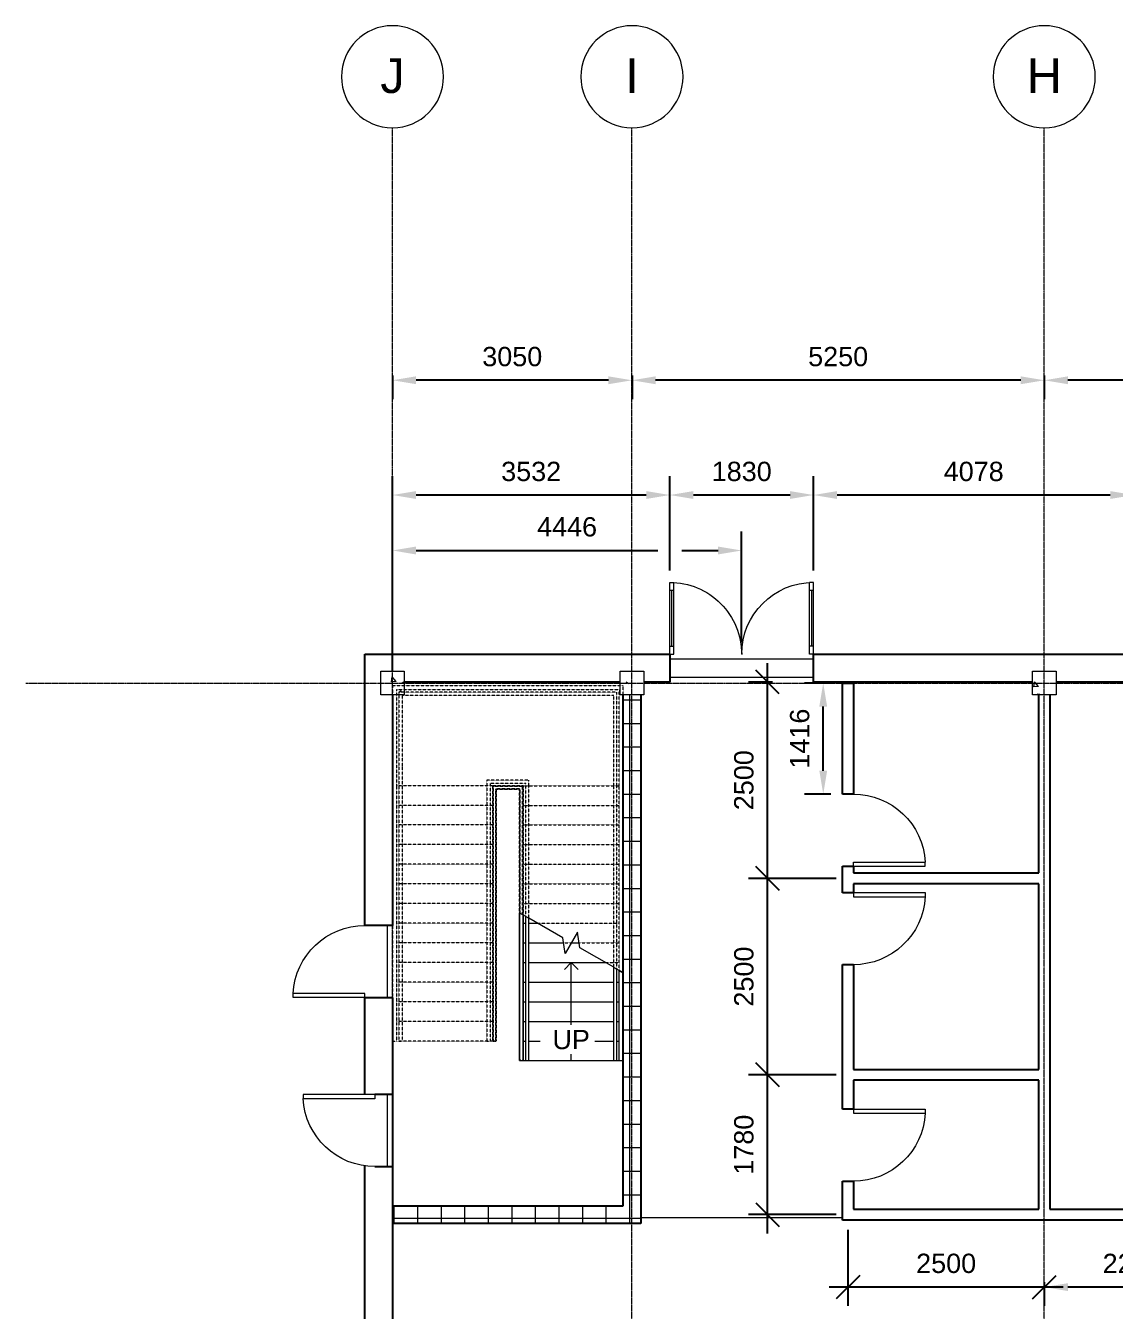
# Model space of a CAD drawing. Header units: millimetres. Extents: x -45493 to 8201, y -4031 to 20582.
# Drawn here: x -45493 to -31631, y 4229 to 20582 of the extents above; entities that cross this region are included whole.
import ezdxf

# ---------------------------------------------------------------- set-up
doc = ezdxf.new("R2010")
doc.units = ezdxf.units.MM
doc.linetypes.add('Grid Line', pattern=[22.225, 12.7, -3.175, 3.175, -3.175])
doc.linetypes.add('Overhead', pattern=[3.96875, 2.38125, -1.5875])
for name, color, linetype, lineweight in [('A-ANNO-DIMS', 10, 'Continuous', 9), ('A-AREA', 32, 'Continuous', 9), ('A-DOOR', 31, 'Continuous', 9), ('A-DOOR-GLAZ', 31, 'Continuous', 18), ('A-FLOR-HRAL', 11, 'Continuous', 9), ('A-FLOR-HRAL-MBND', 50, 'Overhead', 9), ('A-WALL', 113, 'Continuous', 9), ('A-WALL-PATT', 111, 'Continuous', 9), ('I-WALL', 2, 'Continuous', 9), ('S-COLS', 52, 'Continuous', 9), ('S-GRID', 1, 'Continuous', 9), ('S-GRID-IDEN', 1, 'Continuous', 9), ('S-STRS', 31, 'Continuous', 9), ('S-STRS-ANNO', 31, 'Continuous', 9), ('S-STRS-MBND', 31, 'Overhead', 9), ('S-STRS-TEXT', 31, 'Continuous', 9)]:
    doc.layers.add(name, color=color, linetype=linetype, lineweight=lineweight)
doc.styles.add('Arial', font='Arial.ttf', dxfattribs={"height": 245.883234})
doc.styles.add('Arial_1', font='Arial.ttf', dxfattribs={"height": 442.58982})
doc.dimstyles.new('Diagonal_-_2_5mm_Arial', dxfattribs={"dimscale": 304.8, "dimtxt": 245.883234, "dimasz": 0.984252, "dimexe": 0.787402, "dimexo": 0.492126, "dimgap": 0.574147, "dimtad": 1, "dimdec": 0, "dimzin": 0, "dimdsep": 46, "dimtxsty": 'Arial', "dimcen": 0.09, "dimdle": 0.787402, "dimazin": 0, "dimtfac": 1, "dimtdec": 0, "dimtix": 1, "dimtmove": 0, "dimatfit": 3, "dimldrblk": 'BOXFILLED', "dimfxl": 1, "dimtvp": 1, "dimtfill": 1, "dimtolj": 1, "dimtzin": 0, "dimarcsym": 0})
doc.dimstyles.new('Diagonal_-_2_5mm_Arial_1', dxfattribs={"dimscale": 304.8, "dimtxt": 250, "dimasz": 0.984252, "dimexe": 0.787402, "dimexo": 0.492126, "dimgap": 0.574147, "dimtad": 1, "dimdec": 0, "dimzin": 0, "dimdsep": 46, "dimtxsty": 'Arial', "dimblk1": 'OBLIQUE', "dimblk2": 'OBLIQUE', "dimsah": 1, "dimcen": 0.09, "dimdle": 0.787402, "dimazin": 0, "dimtfac": 1, "dimtdec": 4, "dimtix": 1, "dimtmove": 0, "dimatfit": 3, "dimfxl": 1, "dimtvp": 1, "dimtfill": 1, "dimtolj": 1, "dimtzin": 0, "dimarcsym": 2})
doc.dimstyles.new('Diagonal_-_2_5mm_Arial_2', dxfattribs={"dimscale": 304.8, "dimtxt": 250, "dimasz": 0.984252, "dimexe": 0.787402, "dimexo": 0.492126, "dimgap": 0.574147, "dimtad": 1, "dimdec": 0, "dimzin": 0, "dimdsep": 46, "dimtxsty": 'Arial', "dimblk1": 'OBLIQUE', "dimblk2": 'OBLIQUE', "dimsah": 1, "dimcen": 0.09, "dimdle": 0.787402, "dimazin": 0, "dimtfac": 1, "dimtdec": 4, "dimtix": 1, "dimtmove": 0, "dimatfit": 3, "dimfxl": 1, "dimtvp": 1, "dimtfill": 1, "dimtolj": 1, "dimtzin": 0, "dimarcsym": 2})
doc.dimstyles.new('Diagonal_-_2_5mm_Arial_3', dxfattribs={"dimscale": 304.8, "dimtxt": 250, "dimasz": 0.984252, "dimexe": 0.787402, "dimexo": 0.492126, "dimgap": 0.574147, "dimtad": 1, "dimdec": 0, "dimzin": 0, "dimdsep": 46, "dimtxsty": 'Arial', "dimblk1": 'OBLIQUE', "dimblk2": 'OBLIQUE', "dimsah": 1, "dimcen": 0.09, "dimdle": 0.787402, "dimazin": 0, "dimtfac": 1, "dimtdec": 4, "dimtix": 1, "dimtmove": 0, "dimatfit": 3, "dimfxl": 1, "dimtvp": 1, "dimtfill": 1, "dimtolj": 1, "dimtzin": 0, "dimarcsym": 2})
pattern_1 = [(0, (0, 0), (0, 300), []), (90, (0, 0), (-300, 2e-14), [])]

# ---------------------------------------------------------------- blocks, each defined once
blk = doc.blocks.new('M_Concrete-Square-Column - 300 x 300mm-V21-1st Floor Dimensioned Plan')
at = {"layer": 'S-COLS'}
h = blk.add_hatch(dxfattribs=at)
h.set_pattern_fill('FP_22', color=256, style=0, pattern_type=2)
h.set_pattern_definition([(230, (32452.4, 12214.2), (-728.737, 63.756), [76.2, -838.2]), (175, (32452.4, 12214.2), (140.972, -764.228), [60.96, -670.56]), (280.451, (32391.7, 12219.54), (-587.77, -700.467), [64.76, -712.36]), (226.184, (32452.4, 12011), (-1084.316, 168.17), [114.3, -1257.3]), (276.636, (32362.1, 12025), (-949.61, -989.71), [97.14, -1068.54]), (171.184, (32452.4, 12011), (-949.62, -989.7), [91.44, -1005.84]), (201, (32350.8, 12061.8), (-606.458, 409.061), [76.2, -838.2]), (146, (32350.8, 12061.8), (-247.208, -736.753), [60.96, -670.56]), (251.451, (32300.3, 12095.9), (-853.668, -327.685), [64.76, -712.36]), (217.5, (32452.42, 12214.23), (-12.3547, -338.2201), [33.528, -628.904, 33.528, -1320.292]), (217.5, (32452.42, 12214.23), (-12.3547, -338.2201), [-695.96, -647.192, 33.528, -639.572]), (187.5, (32452.42, 12214.23), (-267.279, -400.722), [33.528, -354.584, 33.528, -870.204]), (187.5, (32452.42, 12214.23), (-267.279, -400.722), [-421.64, -613.664, 33.528, -223.012]), (147.5, (32679, 12214.23), (-542.3633, 22.9153), [33.528, -220.472, 33.528, -1810.512]), (147.5, (32679, 12214.23), (-542.3633, 22.9153), [-287.528, -758.952, 33.528, -1018.032]), (137.5, (32780.6, 12214.23), (-592.517, -101.707), [33.528, -296.672, 33.528, -492.76, -746.76]), (137.5, (32780.6, 12214.23), (-592.517, -101.707), [-856.488, 33.528, -713.232])])
h.paths.add_polyline_path([(150, 150), (-150, 150), (-150, -150), (150, -150)], flags=0)
for p, q in [((150, 150), (-150, 150)), ((-150, 150), (-150, -150)), ((150, -150), (150, 150)), ((-150, -150), (150, -150))]:
    blk.add_line(p, q, dxfattribs=at)
blk = doc.blocks.new('M_Concrete-Square-Column - 300 x 300mm-V24-1st Floor Dimensioned Plan')
at = {"layer": 'S-COLS'}
h = blk.add_hatch(dxfattribs=at)
h.set_pattern_fill('FP_25', color=256, style=0, pattern_type=2)
h.set_pattern_definition([(230, (37702.4, 12214.2), (-728.7365, 63.756), [76.2, -838.2]), (175, (37702.4, 12214.2), (140.972, -764.228), [60.96, -670.56]), (280.451, (37641.7, 12219.54), (-587.77, -700.467), [64.76, -712.36]), (226.184, (37702.4, 12011), (-1084.316, 168.17), [114.3, -1257.3]), (276.636, (37612.1, 12025), (-949.61, -989.71), [97.14, -1068.54]), (171.184, (37702.4, 12011), (-949.62, -989.7), [91.44, -1005.84]), (201, (37600.8, 12061.8), (-606.458, 409.061), [76.2, -838.2]), (146, (37600.8, 12061.8), (-247.208, -736.753), [60.96, -670.56]), (251.451, (37550.3, 12095.9), (-853.668, -327.685), [64.76, -712.36]), (217.5, (37702.43, 12214.23), (-12.3547, -338.2201), [33.528, -628.904, 33.528, -1320.292]), (217.5, (37702.43, 12214.23), (-12.3547, -338.2201), [-695.96, -647.192, 33.528, -639.572]), (187.5, (37702.43, 12214.23), (-267.279, -400.722), [33.528, -354.584, 33.528, -870.204]), (187.5, (37702.43, 12214.23), (-267.279, -400.722), [-421.64, -613.664, 33.528, -223.012]), (147.5, (37929, 12214.23), (-542.3633, 22.9153), [33.528, -220.472, 33.528, -1810.512]), (147.5, (37929, 12214.23), (-542.3633, 22.9153), [-287.528, -758.952, 33.528, -1018.032]), (137.5, (38030.6, 12214.23), (-592.517, -101.707), [33.528, -296.672, 33.528, -492.76, -746.76]), (137.5, (38030.6, 12214.23), (-592.517, -101.707), [-856.488, 33.528, -713.232])])
h.paths.add_polyline_path([(150, 150), (-150, 150), (-150, -150), (150, -150)], flags=0)
for p, q in [((150, 150), (-150, 150)), ((-150, 150), (-150, -150)), ((150, -150), (150, 150)), ((-150, -150), (150, -150))]:
    blk.add_line(p, q, dxfattribs=at)
blk = doc.blocks.new('M_Concrete-Square-Column - 300 x 300mm-V27-1st Floor Dimensioned Plan')
at = {"layer": 'S-COLS'}
h = blk.add_hatch(dxfattribs=at)
h.set_pattern_fill('FP_28', color=256, style=0, pattern_type=2)
h.set_pattern_definition([(230, (40752.4, 12214.2), (-728.7365, 63.756), [76.2, -838.2]), (175, (40752.4, 12214.2), (140.972, -764.228), [60.96, -670.56]), (280.451, (40691.7, 12219.54), (-587.77, -700.467), [64.76, -712.36]), (226.184, (40752.4, 12011), (-1084.316, 168.171), [114.3, -1257.3]), (276.636, (40662.1, 12025), (-949.61, -989.71), [97.14, -1068.54]), (171.184, (40752.4, 12011), (-949.62, -989.7), [91.44, -1005.84]), (201, (40650.8, 12061.8), (-606.458, 409.0606), [76.2, -838.2]), (146, (40650.8, 12061.8), (-247.208, -736.753), [60.96, -670.56]), (251.451, (40600.3, 12095.9), (-853.668, -327.685), [64.76, -712.36]), (217.5, (40752.43, 12214.23), (-12.3547, -338.2201), [33.528, -628.904, 33.528, -1320.292]), (217.5, (40752.43, 12214.23), (-12.3547, -338.2201), [-695.96, -647.192, 33.528, -639.572]), (187.5, (40752.43, 12214.23), (-267.279, -400.722), [33.528, -354.584, 33.528, -870.204]), (187.5, (40752.43, 12214.23), (-267.279, -400.722), [-421.64, -613.664, 33.528, -223.012]), (147.5, (40979, 12214.23), (-542.3633, 22.9153), [33.528, -220.472, 33.528, -1810.512]), (147.5, (40979, 12214.23), (-542.3633, 22.9153), [-287.528, -758.952, 33.528, -1018.032]), (137.5, (41080.6, 12214.23), (-592.517, -101.707), [33.528, -296.672, 33.528, -492.76, -746.76]), (137.5, (41080.6, 12214.23), (-592.517, -101.707), [-856.488, 33.528, -713.232])])
h.paths.add_polyline_path([(150, 150), (-150, 150), (-150, -150), (150, -150)], flags=0)
for p, q in [((150, 150), (-150, 150)), ((-150, 150), (-150, -150)), ((150, -150), (150, 150)), ((-150, -150), (150, -150))]:
    blk.add_line(p, q, dxfattribs=at)
blk = doc.blocks.new('M_Single-Flush - 0915 x 2032mm-145494-1st Floor Dimensioned Plan')
at = {"layer": 'A-DOOR', "lineweight": 18}
for p, q in [((406, -69), (406, -985)), ((458, -69), (406, -69)), ((458, -69), (458, -985)), ((458, -985), (406, -985))]:
    blk.add_line(p, q, dxfattribs=at)
at = {"layer": 'A-DOOR'}
blk.add_arc((458, -69), 917, 180, 266.8107, dxfattribs=at)
blk = doc.blocks.new('M_Single-Flush - 0915 x 2032mm-145493-1st Floor Dimensioned Plan')
at = {"layer": 'A-DOOR', "lineweight": 18}
for p, q in [((406, 69), (406, 985)), ((458, 985), (406, 985)), ((458, 69), (458, 985)), ((458, 69), (406, 69))]:
    blk.add_line(p, q, dxfattribs=at)
at = {"layer": 'A-DOOR'}
blk.add_arc((458, 69), 917, 93.1893, 180, dxfattribs=at)
blk = doc.blocks.new('M_Single-Flush - 0915 x 2134mm-145189-1st Floor Dimensioned Plan')
at = {"layer": 'A-DOOR', "lineweight": 18}
for p, q in [((406, -112), (406, -1028)), ((458, -112), (406, -112)), ((458, -112), (458, -1028)), ((458, -1028), (406, -1028))]:
    blk.add_line(p, q, dxfattribs=at)
at = {"layer": 'A-DOOR'}
blk.add_arc((458, -112), 917, 180, 266.8107, dxfattribs=at)
blk = doc.blocks.new('M_Single-Flush - 0915 x 2134mm-145464-1st Floor Dimensioned Plan')
at = {"layer": 'A-DOOR', "lineweight": 18}
for p, q in [((406, 176), (406, 1091)), ((458, 1091), (406, 1091)), ((458, 176), (458, 1091)), ((458, 176), (406, 176))]:
    blk.add_line(p, q, dxfattribs=at)
at = {"layer": 'A-DOOR'}
blk.add_arc((458, 176), 917, 93.1893, 180, dxfattribs=at)
blk = doc.blocks.new('M_Double-Glass 1 - 1830 x 2134mm-145522-1st Floor Dimensioned Plan')
at = {"layer": 'A-DOOR', "lineweight": 18}
for p, q in [((-916, 992), (-916, 1094)), ((-916, 1094), (-864, 1094)), ((-916, 992), (-864, 992)), ((-864, 992), (-864, 1094)), ((864, 992), (864, 1094)), ((915, 1094), (864, 1094)), ((864, 992), (915, 992)), ((915, 992), (915, 1094)), ((-916, 281), (-864, 281)), ((-916, 179), (-916, 281)), ((-916, 179), (-864, 179)), ((-864, 179), (-864, 281)), ((915, 281), (864, 281)), ((864, 179), (864, 281)), ((915, 179), (864, 179)), ((915, 179), (915, 281))]:
    blk.add_line(p, q, dxfattribs=at)
at = {"layer": 'A-DOOR'}
for p, q in [((-916, 281), (-916, 992)), ((-864, 281), (-864, 992)), ((864, 281), (864, 992)), ((915, 281), (915, 992))]:
    blk.add_line(p, q, dxfattribs=at)
for centre, radius, start, end in [((-916, 179), 916, 360, 90), ((915, 179), 915, 90, 180.0424)]:
    blk.add_arc(centre, radius, start, end, dxfattribs=at)
at = {"layer": 'A-DOOR-GLAZ'}
for p, q in [((-890, 992), (-890, 281)), ((890, 281), (890, 992))]:
    blk.add_line(p, q, dxfattribs=at)
blk = doc.blocks.new('Railing - 30mm-212910-1st Floor Dimensioned Plan')
at = {"layer": 'A-FLOR-HRAL'}
blk.add_arc((0, 0), 15, 360, 180, dxfattribs=at)
blk = doc.blocks.new('Railing - Railing-213020-1st Floor Dimensioned Plan')
at = {"layer": 'A-FLOR-HRAL'}
for p, q in [((39055, 9242), (39015, 9219)), ((39015, 7407), (39015, 9219)), ((39055, 7407), (39055, 9242)), ((39130, 9285), (39090, 9262)), ((39090, 7407), (39090, 9262)), ((39130, 7407), (39130, 9285)), ((39055, 7407), (39015, 7407)), ((39101, 7407), (39090, 7407)), ((39130, 7407), (39119, 7407))]:
    blk.add_line(p, q, dxfattribs=at)
at = {"layer": 'A-FLOR-HRAL-MBND'}
for p, q in [((39015, 10977), (39550, 10977)), ((39015, 10907), (39015, 10977)), ((39550, 10977), (39550, 7657)), ((39015, 9219), (39015, 10907)), ((39055, 10937), (39510, 10937)), ((39055, 9242), (39055, 10937)), ((39090, 10902), (39475, 10902)), ((39090, 9262), (39090, 10902)), ((39095, 10897), (39470, 10897)), ((39095, 9265), (39095, 10897)), ((39095, 10897), (39470, 10897)), ((39095, 9265), (39095, 10897)), ((39095, 10897), (39470, 10897)), ((39095, 9265), (39095, 10897)), ((39095, 10897), (39470, 10897)), ((39095, 9265), (39095, 10897)), ((39095, 10897), (39470, 10897)), ((39095, 9265), (39095, 10897)), ((39095, 10897), (39470, 10897)), ((39095, 9265), (39095, 10897)), ((39125, 10867), (39440, 10867)), ((39125, 9282), (39125, 10867)), ((39125, 10867), (39440, 10867)), ((39125, 9282), (39125, 10867)), ((39125, 10867), (39440, 10867)), ((39125, 9282), (39125, 10867)), ((39125, 10867), (39440, 10867)), ((39125, 9282), (39125, 10867)), ((39125, 10867), (39440, 10867)), ((39125, 9282), (39125, 10867)), ((39125, 10867), (39440, 10867)), ((39125, 9282), (39125, 10867)), ((39130, 10862), (39435, 10862)), ((39130, 9285), (39130, 10862)), ((39435, 10862), (39435, 7657)), ((39440, 10867), (39440, 7657)), ((39440, 10867), (39440, 7657)), ((39440, 10867), (39440, 7657)), ((39440, 10867), (39440, 7657)), ((39440, 10867), (39440, 7657)), ((39440, 10867), (39440, 7657)), ((39470, 10897), (39470, 7657)), ((39470, 10897), (39470, 7657)), ((39470, 10897), (39470, 7657)), ((39470, 10897), (39470, 7657)), ((39470, 10897), (39470, 7657)), ((39470, 10897), (39470, 7657)), ((39475, 10902), (39475, 7657)), ((39510, 10937), (39510, 7657)), ((39475, 7657), (39435, 7657)), ((39470, 7657), (39440, 7657)), ((39470, 7657), (39440, 7657)), ((39470, 7657), (39440, 7657)), ((39470, 7657), (39440, 7657)), ((39470, 7657), (39440, 7657)), ((39470, 7657), (39440, 7657)), ((39550, 7657), (39510, 7657))]:
    blk.add_line(p, q, dxfattribs=at)
at = {"rotation": 180}
blk.add_blockref('Railing - 30mm-212910-1st Floor Dimensioned Plan', (39110, 7419), dxfattribs=at)
blk = doc.blocks.new('Railing - Railing-213024-1st Floor Dimensioned Plan')
at = {"layer": 'A-FLOR-HRAL'}
for p, q in [((37935, 8595), (37895, 8572)), ((37895, 7407), (37895, 8572)), ((37935, 7407), (37935, 8595)), ((37935, 7407), (37895, 7407))]:
    blk.add_line(p, q, dxfattribs=at)
at = {"layer": 'A-FLOR-HRAL-MBND'}
for p, q in [((37895, 12097), (40670, 12097)), ((37895, 10907), (37895, 12097)), ((37935, 12057), (40630, 12057)), ((37935, 10907), (37935, 12057)), ((40630, 12057), (40630, 11157)), ((40670, 12097), (40670, 11157)), ((40630, 11157), (40630, 7657)), ((40670, 11157), (40670, 7657)), ((37895, 8572), (37895, 10907)), ((37935, 8595), (37935, 10907)), ((40670, 7657), (40630, 7657))]:
    blk.add_line(p, q, dxfattribs=at)
blk = doc.blocks.new('Grid - M_Grid Head - Circle-24584-1st Floor Dimensioned Plan')
at = {"layer": 'S-GRID-IDEN'}
blk.add_circle((0, 0), 6.5, dxfattribs=at)
blk = doc.blocks.new('DIMBLOCK7-1st Floor Dimensioned Plan')
at = {"layer": 'A-ANNO-DIMS', "color": 0, "lineweight": -2, "transparency": 16777216}
for p, q in [((-32522, 16130), (-32522, 15828)), ((-27572, 16068), (-32222, 16068)), ((-27272, 16130), (-27272, 15828))]:
    blk.add_line(p, q, dxfattribs=at)
at = {"layer": 'A-ANNO-DIMS', "color": 0, "transparency": 16777216}
for points in [[(-32222, 16118), (-32222, 16018), (-32522, 16068)], [(-27572, 16118), (-27572, 16018), (-27272, 16068)]]:
    blk.add_solid(points, dxfattribs=at)
at = {"layer": 'Defpoints', "color": 0, "transparency": 16777216}
for p in [(-32522, 16280), (-27272, 16280), (-32522, 16068)]:
    blk.add_point(p, dxfattribs=at)
at = {"layer": 'A-ANNO-DIMS', "color": 0, "transparency": 16777216, "insert": (-29897, 16368), "char_height": 245.9, "width": 904.62, "attachment_point": 5, "style": 'Arial', "bg_fill": 3, "box_fill_scale": 1.1, "bg_fill_color": 256, "bg_fill_true_color": 13158600, "bg_fill_transparency": 0}
blk.add_mtext('\\A1;5250', dxfattribs=at)
blk = doc.blocks.new('_BoxFilled')
at = {"color": 0, "linetype": 'ByBlock', "lineweight": -2}
blk.add_line((-0.5, 0), (-1, 0), dxfattribs=at)
at = {"color": 0, "linetype": 'ByBlock'}
blk.add_solid([(-0.5, 0.5), (0.5, 0.5), (-0.5, -0.5), (0.5, -0.5)], dxfattribs=at)
blk = doc.blocks.new('DIMBLOCK8-1st Floor Dimensioned Plan')
at = {"layer": 'A-ANNO-DIMS', "color": 0, "lineweight": -2, "transparency": 16777216}
for p, q in [((-37772, 16130), (-37772, 15828)), ((-32822, 16068), (-37472, 16068)), ((-32522, 16130), (-32522, 15828))]:
    blk.add_line(p, q, dxfattribs=at)
at = {"layer": 'A-ANNO-DIMS', "color": 0, "transparency": 16777216}
for points in [[(-37472, 16118), (-37472, 16018), (-37772, 16068)], [(-32822, 16118), (-32822, 16018), (-32522, 16068)]]:
    blk.add_solid(points, dxfattribs=at)
at = {"layer": 'Defpoints', "color": 0, "transparency": 16777216}
for p in [(-37772, 16280), (-32522, 16280), (-37772, 16068)]:
    blk.add_point(p, dxfattribs=at)
at = {"layer": 'A-ANNO-DIMS', "color": 0, "transparency": 16777216, "insert": (-35147, 16368), "char_height": 245.9, "width": 904.62, "attachment_point": 5, "style": 'Arial', "bg_fill": 3, "box_fill_scale": 1.1, "bg_fill_color": 256, "bg_fill_true_color": 13158600, "bg_fill_transparency": 0}
blk.add_mtext('\\A1;5250', dxfattribs=at)
blk = doc.blocks.new('DIMBLOCK9-1st Floor Dimensioned Plan')
at = {"layer": 'A-ANNO-DIMS', "color": 0, "lineweight": -2, "transparency": 16777216}
for p, q in [((-40822, 16130), (-40822, 15828)), ((-38072, 16068), (-40522, 16068)), ((-37772, 16130), (-37772, 15828))]:
    blk.add_line(p, q, dxfattribs=at)
at = {"layer": 'A-ANNO-DIMS', "color": 0, "transparency": 16777216}
for points in [[(-40522, 16118), (-40522, 16018), (-40822, 16068)], [(-38072, 16118), (-38072, 16018), (-37772, 16068)]]:
    blk.add_solid(points, dxfattribs=at)
at = {"layer": 'Defpoints', "color": 0, "transparency": 16777216}
for p in [(-40822, 16280), (-37772, 16280), (-40822, 16068)]:
    blk.add_point(p, dxfattribs=at)
at = {"layer": 'A-ANNO-DIMS', "color": 0, "transparency": 16777216, "insert": (-39297, 16368), "char_height": 245.9, "width": 904.62, "attachment_point": 5, "style": 'Arial', "bg_fill": 3, "box_fill_scale": 1.1, "bg_fill_color": 256, "bg_fill_true_color": 13158600, "bg_fill_transparency": 0}
blk.add_mtext('\\A1;3050', dxfattribs=at)
blk = doc.blocks.new('DIMBLOCK30-1st Floor Dimensioned Plan')
at = {"layer": 'A-ANNO-DIMS', "color": 0, "lineweight": -2, "transparency": 16777216}
for p, q in [((-35461, 13645), (-35461, 14847)), ((-31382, 12754), (-31382, 14847)), ((-31682, 14607), (-35161, 14607))]:
    blk.add_line(p, q, dxfattribs=at)
at = {"layer": 'A-ANNO-DIMS', "color": 0, "transparency": 16777216}
for points in [[(-35161, 14657), (-35161, 14557), (-35461, 14607)], [(-31682, 14657), (-31682, 14557), (-31382, 14607)]]:
    blk.add_solid(points, dxfattribs=at)
at = {"layer": 'Defpoints', "color": 0, "transparency": 16777216}
for p in [(-35461, 14607), (-35461, 13495), (-31382, 12604)]:
    blk.add_point(p, dxfattribs=at)
at = {"layer": 'A-ANNO-DIMS', "color": 0, "transparency": 16777216, "insert": (-33421, 14906), "char_height": 245.9, "width": 904.62, "attachment_point": 5, "style": 'Arial', "bg_fill": 3, "box_fill_scale": 1.1, "bg_fill_color": 256, "bg_fill_true_color": 13158600, "bg_fill_transparency": 0}
blk.add_mtext('\\A1;4078', dxfattribs=at)
blk = doc.blocks.new('_Oblique')
at = {"color": 0, "linetype": 'ByBlock', "lineweight": -2}
blk.add_line((-0.5, -0.5), (0.5, 0.5), dxfattribs=at)
blk = doc.blocks.new('DIMBLOCK33-1st Floor Dimensioned Plan')
at = {"layer": 'A-ANNO-DIMS', "color": 0, "lineweight": -2, "transparency": 16777216}
for p, q in [((-36047, 5207), (-36047, 7467)), ((-35172, 7227), (-36287, 7227)), ((-35172, 5447), (-36287, 5447))]:
    blk.add_line(p, q, dxfattribs=at)
at = {"layer": 'Defpoints', "color": 0, "transparency": 16777216}
for p in [(-36047, 7227), (-35022, 7227), (-35022, 5447)]:
    blk.add_point(p, dxfattribs=at)
at = {"layer": 'A-ANNO-DIMS', "color": 0, "lineweight": -2, "transparency": 16777216, "xscale": 299.9999999999999, "yscale": 299.9999999999999, "zscale": 299.9999999999999}
for p, rotation in [((-36047, 7227), 90), ((-36047, 5447), 270)]:
    blk.add_blockref('_Oblique', p, dxfattribs=dict(at, rotation=rotation))
at = {"layer": 'A-ANNO-DIMS', "color": 0, "transparency": 16777216, "insert": (-36347, 6337), "char_height": 245.9, "width": 904.62, "attachment_point": 5, "rotation": 90, "style": 'Arial', "bg_fill": 3, "box_fill_scale": 1.1, "bg_fill_color": 256, "bg_fill_true_color": 13158600, "bg_fill_transparency": 0}
blk.add_mtext('\\A1;1780', dxfattribs=at)
blk = doc.blocks.new('DIMBLOCK34-1st Floor Dimensioned Plan')
at = {"layer": 'A-ANNO-DIMS', "color": 0, "lineweight": -2, "transparency": 16777216}
for p, q in [((-36047, 6987), (-36047, 9967)), ((-35172, 9727), (-36287, 9727)), ((-35172, 7227), (-36287, 7227))]:
    blk.add_line(p, q, dxfattribs=at)
at = {"layer": 'Defpoints', "color": 0, "transparency": 16777216}
for p in [(-36047, 9727), (-35022, 9727), (-35022, 7227)]:
    blk.add_point(p, dxfattribs=at)
at = {"layer": 'A-ANNO-DIMS', "color": 0, "lineweight": -2, "transparency": 16777216, "xscale": 299.9999999999999, "yscale": 299.9999999999999, "zscale": 299.9999999999999}
for p, rotation in [((-36047, 9727), 90), ((-36047, 7227), 270)]:
    blk.add_blockref('_Oblique', p, dxfattribs=dict(at, rotation=rotation))
at = {"layer": 'A-ANNO-DIMS', "color": 0, "transparency": 16777216, "insert": (-36347, 8477), "char_height": 245.9, "width": 904.62, "attachment_point": 5, "rotation": 90, "style": 'Arial', "bg_fill": 3, "box_fill_scale": 1.1, "bg_fill_color": 256, "bg_fill_true_color": 13158600, "bg_fill_transparency": 0}
blk.add_mtext('\\A1;2500', dxfattribs=at)
blk = doc.blocks.new('DIMBLOCK35-1st Floor Dimensioned Plan')
at = {"layer": 'A-ANNO-DIMS', "color": 0, "lineweight": -2, "transparency": 16777216}
for p, q in [((-36047, 9487), (-36047, 12467)), ((-35985, 12227), (-36287, 12227)), ((-35172, 9727), (-36287, 9727))]:
    blk.add_line(p, q, dxfattribs=at)
at = {"layer": 'Defpoints', "color": 0, "transparency": 16777216}
for p in [(-36047, 12227), (-35835, 12227), (-35022, 9727)]:
    blk.add_point(p, dxfattribs=at)
at = {"layer": 'A-ANNO-DIMS', "color": 0, "lineweight": -2, "transparency": 16777216, "xscale": 299.9999999999999, "yscale": 299.9999999999999, "zscale": 299.9999999999999}
for p, rotation in [((-36047, 12227), 90), ((-36047, 9727), 270)]:
    blk.add_blockref('_Oblique', p, dxfattribs=dict(at, rotation=rotation))
at = {"layer": 'A-ANNO-DIMS', "color": 0, "transparency": 16777216, "insert": (-36347, 10977), "char_height": 245.9, "width": 904.62, "attachment_point": 5, "rotation": 90, "style": 'Arial', "bg_fill": 3, "box_fill_scale": 1.1, "bg_fill_color": 256, "bg_fill_true_color": 13158600, "bg_fill_transparency": 0}
blk.add_mtext('\\A1;2500', dxfattribs=at)
blk = doc.blocks.new('DIMBLOCK36-1st Floor Dimensioned Plan')
at = {"layer": 'A-ANNO-DIMS', "color": 0, "lineweight": -2, "transparency": 16777216}
for p, q in [((-35022, 5254), (-35022, 4284)), ((-32522, 4587), (-32522, 4284)), ((-32282, 4524), (-35262, 4524))]:
    blk.add_line(p, q, dxfattribs=at)
at = {"layer": 'Defpoints', "color": 0, "transparency": 16777216}
for p in [(-35022, 5404), (-32522, 4737), (-35022, 4524)]:
    blk.add_point(p, dxfattribs=at)
at = {"layer": 'A-ANNO-DIMS', "color": 0, "lineweight": -2, "transparency": 16777216, "xscale": 299.9999999999999, "yscale": 299.9999999999999, "zscale": 299.9999999999999, "rotation": 180}
blk.add_blockref('_Oblique', (-35022, 4524), dxfattribs=at)
at = {"layer": 'A-ANNO-DIMS', "color": 0, "lineweight": -2, "transparency": 16777216, "xscale": 299.9999999999999, "yscale": 299.9999999999999, "zscale": 299.9999999999999}
blk.add_blockref('_Oblique', (-32522, 4524), dxfattribs=at)
at = {"layer": 'A-ANNO-DIMS', "color": 0, "transparency": 16777216, "insert": (-33772, 4825), "char_height": 245.9, "width": 904.62, "attachment_point": 5, "style": 'Arial', "bg_fill": 3, "box_fill_scale": 1.1, "bg_fill_color": 256, "bg_fill_true_color": 13158600, "bg_fill_transparency": 0}
blk.add_mtext('\\A1;2500', dxfattribs=at)
blk = doc.blocks.new('DIMBLOCK37-1st Floor Dimensioned Plan')
at = {"layer": 'A-ANNO-DIMS', "color": 0, "lineweight": -2, "transparency": 16777216}
for p, q in [((-30272, 8297), (-30272, 4284)), ((-32522, 4587), (-32522, 4284)), ((-30572, 4524), (-32222, 4524))]:
    blk.add_line(p, q, dxfattribs=at)
at = {"layer": 'A-ANNO-DIMS', "color": 0, "transparency": 16777216}
for points in [[(-32222, 4574), (-32222, 4474), (-32522, 4524)], [(-30572, 4574), (-30572, 4474), (-30272, 4524)]]:
    blk.add_solid(points, dxfattribs=at)
at = {"layer": 'Defpoints', "color": 0, "transparency": 16777216}
for p in [(-30272, 8447), (-32522, 4737), (-32522, 4524)]:
    blk.add_point(p, dxfattribs=at)
at = {"layer": 'A-ANNO-DIMS', "color": 0, "transparency": 16777216, "insert": (-31397, 4824), "char_height": 245.9, "width": 904.62, "attachment_point": 5, "style": 'Arial', "bg_fill": 3, "box_fill_scale": 1.1, "bg_fill_color": 256, "bg_fill_true_color": 13158600, "bg_fill_transparency": 0}
blk.add_mtext('\\A1;2250', dxfattribs=at)
blk = doc.blocks.new('*D161')
at = {"layer": 'A-ANNO-DIMS', "color": 0, "lineweight": -2, "transparency": 16777216}
for p, q in [((-37291, 13645), (-37291, 14847)), ((-35460, 13645), (-35460, 14847)), ((-35760, 14607), (-36991, 14607))]:
    blk.add_line(p, q, dxfattribs=at)
at = {"layer": 'A-ANNO-DIMS', "color": 0, "transparency": 16777216}
for points in [[(-36991, 14657), (-36991, 14557), (-37291, 14607)], [(-35760, 14657), (-35760, 14557), (-35460, 14607)]]:
    blk.add_solid(points, dxfattribs=at)
at = {"layer": 'Defpoints', "color": 0, "transparency": 16777216}
for p in [(-37291, 14607), (-37291, 13495), (-35460, 13495)]:
    blk.add_point(p, dxfattribs=at)
at = {"layer": 'A-ANNO-DIMS', "color": 0, "transparency": 16777216, "insert": (-36375, 14906), "char_height": 245.9, "attachment_point": 5, "style": 'Arial', "bg_fill": 3, "box_fill_scale": 1.1, "bg_fill_color": 256, "bg_fill_true_color": 13158600, "bg_fill_transparency": 0}
blk.add_mtext('\\A1;1830', dxfattribs=at)
blk = doc.blocks.new('*D162')
at = {"layer": 'A-ANNO-DIMS', "color": 0, "lineweight": -2, "transparency": 16777216}
for p, q in [((-40822, 12364), (-40822, 14847)), ((-37291, 13645), (-37291, 14847)), ((-37591, 14607), (-40522, 14607))]:
    blk.add_line(p, q, dxfattribs=at)
at = {"layer": 'A-ANNO-DIMS', "color": 0, "transparency": 16777216}
for points in [[(-40522, 14657), (-40522, 14557), (-40822, 14607)], [(-37591, 14657), (-37591, 14557), (-37291, 14607)]]:
    blk.add_solid(points, dxfattribs=at)
at = {"layer": 'Defpoints', "color": 0, "transparency": 16777216}
for p in [(-40822, 14607), (-37291, 13495), (-40822, 12214)]:
    blk.add_point(p, dxfattribs=at)
at = {"layer": 'A-ANNO-DIMS', "color": 0, "transparency": 16777216, "insert": (-39056, 14906), "char_height": 245.9, "attachment_point": 5, "style": 'Arial', "bg_fill": 3, "box_fill_scale": 1.1, "bg_fill_color": 256, "bg_fill_true_color": 13158600, "bg_fill_transparency": 0}
blk.add_mtext('\\A1;3532', dxfattribs=at)
blk = doc.blocks.new('*D164')
at = {"layer": 'A-ANNO-DIMS', "color": 0, "lineweight": -2, "transparency": 16777216}
for p, q in [((-40822, 12364), (-40822, 14141)), ((-36376, 12730), (-36376, 14141)), ((-40522, 13901), (-37443, 13901)), ((-37138, 13901), (-36676, 13901))]:
    blk.add_line(p, q, dxfattribs=at)
at = {"layer": 'A-ANNO-DIMS', "color": 0, "transparency": 16777216}
for points in [[(-40522, 13951), (-40522, 13851), (-40822, 13901)], [(-36676, 13951), (-36676, 13851), (-36376, 13901)]]:
    blk.add_solid(points, dxfattribs=at)
at = {"layer": 'Defpoints', "color": 0, "transparency": 16777216}
for p in [(-36376, 13901), (-36376, 12580), (-40822, 12214)]:
    blk.add_point(p, dxfattribs=at)
at = {"layer": 'A-ANNO-DIMS', "color": 0, "transparency": 16777216, "insert": (-38599, 14201), "char_height": 245.9, "attachment_point": 5, "style": 'Arial', "bg_fill": 3, "box_fill_scale": 1.1, "bg_fill_color": 256, "bg_fill_true_color": 13158600, "bg_fill_transparency": 0}
blk.add_mtext('\\A1;4446', dxfattribs=at)
blk = doc.blocks.new('*D175')
at = {"layer": 'A-ANNO-DIMS', "color": 0, "lineweight": -2, "transparency": 16777216}
for p, q in [((-35242, 12214), (-35577, 12214)), ((-35337, 11098), (-35337, 11914)), ((-35242, 10798), (-35577, 10798))]:
    blk.add_line(p, q, dxfattribs=at)
at = {"layer": 'A-ANNO-DIMS', "color": 0, "transparency": 16777216}
for points in [[(-35387, 11914), (-35287, 11914), (-35337, 12214)], [(-35387, 11098), (-35287, 11098), (-35337, 10798)]]:
    blk.add_solid(points, dxfattribs=at)
at = {"layer": 'Defpoints', "color": 0, "transparency": 16777216}
for p in [(-35337, 12214), (-35092, 12214), (-35092, 10798)]:
    blk.add_point(p, dxfattribs=at)
at = {"layer": 'A-ANNO-DIMS', "color": 0, "transparency": 16777216, "insert": (-35636, 11506), "char_height": 245.9, "attachment_point": 5, "rotation": 90, "style": 'Arial', "bg_fill": 3, "box_fill_scale": 1.1, "bg_fill_color": 256, "bg_fill_true_color": 13158600, "bg_fill_transparency": 0}
blk.add_mtext('\\A1;1416', dxfattribs=at)

msp = doc.modelspace()

# ---------------------------------------------------------------- hatches: boundary and pattern name
at = {"layer": 'A-WALL-PATT'}
h = msp.add_hatch(dxfattribs=at)
h.set_pattern_fill('FP_41', color=256, style=0, pattern_type=2)
h.set_pattern_definition(pattern_1)
h.paths.add_polyline_path([(-37659.8, 5334.2), (-37884.8, 5334.2), (-37884.8, 12064.2), (-37659.8, 12064.2), (-37659.8, 5368.6)], flags=0)
h = msp.add_hatch(dxfattribs=at)
h.set_pattern_fill('FP_41', color=256, style=0, pattern_type=2)
h.set_pattern_definition(pattern_1)
h.paths.add_polyline_path([(-40820.3, 5559.2), (-40820.3, 5334.2), (-37884.8, 5334.2), (-37884.8, 5559.2)])

# ---------------------------------------------------------------- linework, layer by layer
at = {"layer": 'A-AREA'}
msp.add_line((-35091.5, 5404), (-37659.8, 5404), dxfattribs=at)
at = {"layer": 'A-WALL', "lineweight": 25}
for p, q in [((-41172.8, 12579.3), (-37290.7, 12579.3)), ((-41172.8, 9126.9), (-41172.8, 12579.3)), ((-37290.7, 12579.3), (-37290.7, 12226.9)), ((-35460.7, 12226.9), (-35460.7, 12579.3)), ((-35460.7, 12579.3), (-31382.3, 12579.3)), ((-37922.3, 12226.9), (-40672.3, 12226.9)), ((-37290.7, 12226.9), (-37622.3, 12226.9)), ((-32672.3, 12226.9), (-35460.7, 12226.9)), ((-31382.3, 12226.9), (-32372.3, 12226.9)), ((-40820.3, 12064.2), (-40820.3, 9126.9)), ((-37884.8, 5559.2), (-37884.8, 12064.2)), ((-37659.8, 12064.2), (-37659.8, 5334.2)), ((-40820.3, 9126.9), (-41172.8, 9126.9)), ((-41172.8, 8211.9), (-40820.3, 8211.9)), ((-41172.8, 6974.2), (-41172.8, 8211.9)), ((-40820.3, 8211.9), (-40820.3, 3514.2)), ((-40820.3, 6974.2), (-41045.3, 6974.2)), ((-41172.8, 11.8), (-41172.8, 6066.4)), ((-41045.3, 6059.2), (-40820.3, 6059.2)), ((-40820.3, 6059.2), (-40820.3, 5559.2)), ((-40820.3, 5559.2), (-37884.8, 5559.2)), ((-37659.8, 5334.2), (-40820.3, 5334.2))]:
    msp.add_line(p, q, dxfattribs=at)
at = {"layer": 'A-WALL'}
for p, q in [((-35460.7, 12515.6), (-37290.7, 12515.6)), ((-37290.7, 12290.6), (-35460.7, 12290.6)), ((-40884, 8211.9), (-40884, 9126.9)), ((-40884, 6059.2), (-40884, 6974.2))]:
    msp.add_line(p, q, dxfattribs=at)
at = {"layer": 'I-WALL', "lineweight": 25}
for p, q in [((-35091.5, 10798.5), (-35091.5, 12214.2)), ((-35091.5, 12214.2), (-34953, 12214.2)), ((-34953, 12214.2), (-34953, 10798.5)), ((-32591.5, 9796.2), (-32591.5, 12064.2)), ((-32453, 12064.2), (-32453, 5516)), ((-34953, 10798.5), (-35091.5, 10798.5)), ((-35091.5, 9545), (-35091.5, 9883.5)), ((-35091.5, 9883.5), (-34953, 9883.5)), ((-34953, 9883.5), (-34953, 9796.2)), ((-34953, 9796.2), (-32591.5, 9796.2)), ((-34953, 9657.7), (-34953, 9545)), ((-32591.5, 9657.7), (-34953, 9657.7)), ((-32591.5, 7296.2), (-32591.5, 9657.7)), ((-34953, 9545), (-35091.5, 9545)), ((-35091.5, 6788), (-35091.5, 8630)), ((-35091.5, 8630), (-34953, 8630)), ((-34953, 8630), (-34953, 7296.2)), ((-34953, 7296.2), (-32591.5, 7296.2)), ((-34953, 7157.7), (-34953, 6788)), ((-32591.5, 7157.7), (-34953, 7157.7)), ((-32591.5, 5516), (-32591.5, 7157.7)), ((-34953, 6788), (-35091.5, 6788)), ((-35091.5, 5377.5), (-35091.5, 5873)), ((-35091.5, 5873), (-34953, 5873)), ((-34953, 5873), (-34953, 5516)), ((-34953, 5516), (-32591.5, 5516)), ((-32453, 5516), (-30272.3, 5516)), ((-30272.3, 5377.5), (-35091.5, 5377.5))]:
    msp.add_line(p, q, dxfattribs=at)
at = {"layer": 'S-GRID', "linetype": 'Grid Line'}
for p, q in [((-40822.3, -4031.1), (-40822.3, 19281.6)), ((-37772.3, -4031.1), (-37772.3, 19281.6)), ((-32522.3, -4031.1), (-32522.3, 19281.6)), ((-45492.8, 12214.2), (6901.3, 12214.2))]:
    msp.add_line(p, q, dxfattribs=at)
at = {"layer": 'S-STRS'}
for p, q in [((-39199.8, 9285), (-39204.8, 9287.9)), ((-39204.8, 7406.9), (-39204.8, 9287.9)), ((-39204.8, 9287.9), (-39199.8, 9285)), ((-39154.8, 9259.1), (-39159.8, 9261.9)), ((-39159.8, 9261.9), (-39154.8, 9259.1)), ((-39124.8, 9241.7), (-39154.8, 9259.1)), ((-39154.8, 7406.9), (-39154.8, 9259.1)), ((-38654.8, 8970.4), (-39084.8, 9218.7)), ((-39154.8, 9156.9), (-39124.8, 9156.9)), ((-39084.8, 9156.9), (-38977.8, 9156.9)), ((-38465.4, 9044.4), (-38624.1, 8769.4)), ((-38434.8, 8843.4), (-38465.4, 9044.4)), ((-39154.8, 8906.9), (-39124.8, 8906.9)), ((-39084.8, 8906.9), (-38645.1, 8906.9)), ((-38624.1, 8769.4), (-38654.8, 8970.4)), ((-38544.8, 8906.9), (-38444.5, 8906.9)), ((-38004.8, 8595.2), (-38434.8, 8843.4)), ((-39154.8, 8656.9), (-39124.8, 8656.9)), ((-39084.8, 8656.9), (-38111.7, 8656.9)), ((-37934.8, 8554.8), (-37964.8, 8572.1)), ((-37884.8, 8525.9), (-37934.8, 8554.8)), ((-37934.8, 7406.9), (-37934.8, 8554.8)), ((-37934.8, 8554.8), (-37884.8, 8525.9)), ((-39154.8, 8406.9), (-39124.8, 8406.9)), ((-39084.8, 8406.9), (-38004.8, 8406.9)), ((-37964.8, 8406.9), (-37934.8, 8406.9)), ((-39154.8, 8156.9), (-39124.8, 8156.9)), ((-39084.8, 8156.9), (-38004.8, 8156.9)), ((-37964.8, 8156.9), (-37934.8, 8156.9)), ((-39154.8, 7906.9), (-39124.8, 7906.9)), ((-39084.8, 7906.9), (-38004.8, 7906.9)), ((-37964.8, 7906.9), (-37934.8, 7906.9)), ((-39154.8, 7656.9), (-39124.8, 7656.9)), ((-39084.8, 7656.9), (-38004.8, 7656.9)), ((-37964.8, 7656.9), (-37934.8, 7656.9)), ((-39204.8, 7406.9), (-39199.8, 7406.9)), ((-39159.8, 7406.9), (-39154.8, 7406.9)), ((-39154.8, 7406.9), (-39124.8, 7406.9)), ((-39084.8, 7406.9), (-38004.8, 7406.9)), ((-37964.8, 7406.9), (-37934.8, 7406.9)), ((-37934.8, 7406.9), (-37884.8, 7406.9))]:
    msp.add_line(p, q, dxfattribs=at)
at = {"layer": 'S-STRS-ANNO'}
for p in [(-38633.2, 8568.5), (-38456.4, 8568.5), (-38544.8, 7406.9)]:
    msp.add_line(p, (-38544.8, 8656.9), dxfattribs=at)
at = {"layer": 'S-STRS-MBND'}
for p, q in [((-40820.3, 12176.9), (-40820.3, 10906.9)), ((-37884.8, 12176.9), (-40820.3, 12176.9)), ((-40770.3, 12126.9), (-40770.3, 10906.9)), ((-37934.8, 12126.9), (-40770.3, 12126.9)), ((-40770.3, 12126.9), (-40770.3, 10906.9)), ((-37934.8, 12126.9), (-40770.3, 12126.9)), ((-37934.8, 10906.9), (-37934.8, 12126.9)), ((-37934.8, 10906.9), (-37934.8, 12126.9)), ((-37884.8, 10906.9), (-37884.8, 12176.9)), ((-40820.3, 10906.9), (-40820.3, 7656.9)), ((-39550.3, 10906.9), (-40770.3, 10906.9)), ((-40770.3, 10906.9), (-40770.3, 7656.9)), ((-40770.3, 10906.9), (-40770.3, 7656.9)), ((-39550.3, 10906.9), (-39550.3, 7656.9)), ((-39154.8, 10906.9), (-39550.3, 10906.9)), ((-39550.3, 10906.9), (-39550.3, 7656.9)), ((-39154.8, 10906.9), (-39550.3, 10906.9)), ((-39500.3, 10856.9), (-39500.3, 7656.9)), ((-39204.8, 10856.9), (-39500.3, 10856.9)), ((-39204.8, 9287.9), (-39204.8, 10856.9)), ((-39154.8, 10906.9), (-37934.8, 10906.9)), ((-39154.8, 9259.1), (-39154.8, 10906.9)), ((-39154.8, 9259.1), (-39154.8, 10906.9)), ((-37934.8, 8554.8), (-37934.8, 10906.9)), ((-37934.8, 8554.8), (-37934.8, 10906.9)), ((-37884.8, 8525.9), (-37884.8, 10906.9)), ((-39550.3, 10656.9), (-40770.3, 10656.9)), ((-39154.8, 10656.9), (-37934.8, 10656.9)), ((-39550.3, 10406.9), (-40770.3, 10406.9)), ((-39154.8, 10406.9), (-37934.8, 10406.9)), ((-39550.3, 10156.9), (-40770.3, 10156.9)), ((-39154.8, 10156.9), (-37934.8, 10156.9)), ((-39550.3, 9906.9), (-40770.3, 9906.9)), ((-39154.8, 9906.9), (-37934.8, 9906.9)), ((-39550.3, 9656.9), (-40770.3, 9656.9)), ((-39154.8, 9656.9), (-37934.8, 9656.9)), ((-39550.3, 9406.9), (-40770.3, 9406.9)), ((-39154.8, 9406.9), (-37934.8, 9406.9)), ((-39550.3, 9156.9), (-40770.3, 9156.9)), ((-38977.8, 9156.9), (-37934.8, 9156.9)), ((-39550.3, 8906.9), (-40770.3, 8906.9)), ((-38645.1, 8906.9), (-38544.8, 8906.9)), ((-38444.5, 8906.9), (-37934.8, 8906.9)), ((-39550.3, 8656.9), (-40770.3, 8656.9)), ((-38111.7, 8656.9), (-37934.8, 8656.9)), ((-39550.3, 8406.9), (-40770.3, 8406.9)), ((-39550.3, 8156.9), (-40770.3, 8156.9)), ((-39550.3, 7906.9), (-40770.3, 7906.9)), ((-40820.3, 7656.9), (-40770.3, 7656.9)), ((-39550.3, 7656.9), (-40770.3, 7656.9)), ((-39500.3, 7656.9), (-39550.3, 7656.9))]:
    msp.add_line(p, q, dxfattribs=at)

# ---------------------------------------------------------------- block references
at = {"layer": 'A-DOOR', "xscale": -1}
msp.add_blockref('M_Double-Glass 1 - 1830 x 2134mm-145522-1st Floor Dimensioned Plan', (-36375.7, 12400.8), dxfattribs=at)
for name, p, rotation in [('M_Single-Flush - 0915 x 2032mm-145494-1st Floor Dimensioned Plan', (-35022.3, 10341), 90.00000000000007), ('M_Single-Flush - 0915 x 2032mm-145493-1st Floor Dimensioned Plan', (-35022.3, 9087.5), 270.0000000000001), ('M_Single-Flush - 0915 x 2134mm-145464-1st Floor Dimensioned Plan', (-40996.5, 8669.4), 90), ('M_Single-Flush - 0915 x 2134mm-145189-1st Floor Dimensioned Plan', (-40932.8, 6516.7), 270), ('M_Single-Flush - 0915 x 2032mm-145493-1st Floor Dimensioned Plan', (-35022.3, 6330.5), 270.0000000000001)]:
    msp.add_blockref(name, p, dxfattribs=dict(at, rotation=rotation))
at = {"layer": 'A-FLOR-HRAL', "xscale": -1}
for name in ['Railing - Railing-213024-1st Floor Dimensioned Plan', 'Railing - Railing-213020-1st Floor Dimensioned Plan']:
    msp.add_blockref(name, (-69.8, 0), dxfattribs=at)
at = {"layer": 'S-COLS', "xscale": -1, "rotation": 180}
for name, p in [('M_Concrete-Square-Column - 300 x 300mm-V27-1st Floor Dimensioned Plan', (-40822.3, 12214.2)), ('M_Concrete-Square-Column - 300 x 300mm-V24-1st Floor Dimensioned Plan', (-37772.3, 12214.2)), ('M_Concrete-Square-Column - 300 x 300mm-V21-1st Floor Dimensioned Plan', (-32522.3, 12214.2))]:
    msp.add_blockref(name, p, dxfattribs=at)
at = {"layer": 'S-GRID-IDEN', "xscale": -99.99999999999993, "yscale": 99.99999999999993, "zscale": 99.99999999999993}
for p in [(-40822.3, 19931.6), (-37772.3, 19931.6), (-32522.3, 19931.6)]:
    msp.add_blockref('Grid - M_Grid Head - Circle-24584-1st Floor Dimensioned Plan', p, dxfattribs=at)

# ---------------------------------------------------------------- next in the draw order: texts
at = {"layer": 'S-GRID-IDEN', "char_height": 442.6, "attachment_point": 2, "line_spacing_factor": 0.938532, "style": 'Arial_1', "bg_fill": 3, "box_fill_scale": 1.25, "bg_fill_color": 0, "bg_fill_transparency": 0}
for s, insert, width in [('J', (-40822.2, 20167.4), 367.164), ('I', (-37772.2, 20167.4), 205.18), ('H', (-32522.2, 20167.4), 529.148)]:
    msp.add_mtext(s, dxfattribs=dict(at, insert=insert, width=width))
at = {"layer": 'S-STRS-TEXT', "insert": (-38308.2, 7799), "char_height": 245.88, "width": 567.692, "attachment_point": 3, "line_spacing_factor": 0.938532, "style": 'Arial', "bg_fill": 3, "box_fill_scale": 1.25, "bg_fill_color": 0, "bg_fill_transparency": 0}
msp.add_mtext('UP', dxfattribs=at)

# ---------------------------------------------------------------- next in the draw order: dimensions: what is measured, and where the dimension line sits
at = {"layer": 'A-ANNO-DIMS'}
for base, p1, p2, angle, dimstyle, override, picture, middle in [((-32522.3, 16068.2), (-27272.3, 16280.4), (-32522.3, 16280.4), 180, 'Diagonal_-_2_5mm_Arial', {"dimpost": '<>', "dimfxl": 5250}, 'DIMBLOCK7-1st Floor Dimensioned Plan', (-29897.3, 16367.9)), ((-35460.7, 14606.6), (-31382.3, 12604), (-35460.7, 13495.1), 180, 'Diagonal_-_2_5mm_Arial', {"dimpost": '<>', "dimfxl": 4174.579292}, 'DIMBLOCK30-1st Floor Dimensioned Plan', (-33421.5, 14906.2)), ((-36046.7, 7226.9), (-35022.3, 5446.7), (-35022.3, 7226.9), 90, 'Diagonal_-_2_5mm_Arial_1', {"dimpost": '<>', "dimfxl": 1780.2}, 'DIMBLOCK33-1st Floor Dimensioned Plan', (-36347.2, 6336.8))]:
    dim = msp.add_linear_dim(base=base, p1=p1, p2=p2, angle=angle, dimstyle=dimstyle, override=override, dxfattribs=at)
    dim.commit()
    dim.dimension.update_dxf_attribs({"geometry": picture, "text_midpoint": middle})

# ---------------------------------------------------------------- next in the draw order: dimensions: what is measured, and where the dimension line sits
for base, p1, p2, angle, dimstyle, override, picture, middle in [((-37772.3, 16068.2), (-32522.3, 16280.4), (-37772.3, 16280.4), 180, 'Diagonal_-_2_5mm_Arial', {"dimpost": '<>', "dimfxl": 5250}, 'DIMBLOCK8-1st Floor Dimensioned Plan', (-35147.3, 16367.9)), ((-36046.7, 9726.9), (-35022.3, 7226.9), (-35022.3, 9726.9), 90, 'Diagonal_-_2_5mm_Arial_1', {"dimpost": '<>', "dimfxl": 2500}, 'DIMBLOCK34-1st Floor Dimensioned Plan', (-36347.2, 8476.9)), ((-35022.3, 4524.5), (-32522.3, 4736.6), (-35022.3, 5404), 180, 'Diagonal_-_2_5mm_Arial_3', {"dimpost": '<>', "dimfxl": 2587.538454}, 'DIMBLOCK36-1st Floor Dimensioned Plan', (-33772.3, 4825))]:
    dim = msp.add_linear_dim(base=base, p1=p1, p2=p2, angle=angle, dimstyle=dimstyle, override=override, dxfattribs=at)
    dim.commit()
    dim.dimension.update_dxf_attribs({"geometry": picture, "text_midpoint": middle})
dim = msp.add_linear_dim(base=(-37290.5, 14606.6), p1=(-35460.1, 13495.1), p2=(-37290.5, 13494.7), dimstyle='Diagonal_-_2_5mm_Arial', override={"dimpost": '<>'}, dxfattribs=at)
dim.commit()
dim.dimension.update_dxf_attribs({"geometry": '*D161', "text_midpoint": (-36375.3, 14906.2)})

# ---------------------------------------------------------------- next in the draw order: dimensions: what is measured, and where the dimension line sits
for base, p1, p2, angle, dimstyle, override, picture, middle in [((-40822.3, 16068.2), (-37772.3, 16280.4), (-40822.3, 16280.4), 180, 'Diagonal_-_2_5mm_Arial', {"dimpost": '<>', "dimfxl": 3050}, 'DIMBLOCK9-1st Floor Dimensioned Plan', (-39297.3, 16367.9)), ((-36046.7, 12226.9), (-35022.3, 9726.9), (-35834.6, 12226.9), 90, 'Diagonal_-_2_5mm_Arial_2', {"dimpost": '<>', "dimfxl": 2628.65424}, 'DIMBLOCK35-1st Floor Dimensioned Plan', (-36347.2, 10976.9)), ((-32522.3, 4524.5), (-30272.3, 8446.7), (-32522.3, 4736.6), 180, 'Diagonal_-_2_5mm_Arial', {"dimpost": '<>', "dimfxl": 4339.04802}, 'DIMBLOCK37-1st Floor Dimensioned Plan', (-31397.3, 4824.1))]:
    dim = msp.add_linear_dim(base=base, p1=p1, p2=p2, angle=angle, dimstyle=dimstyle, override=override, dxfattribs=at)
    dim.commit()
    dim.dimension.update_dxf_attribs({"geometry": picture, "text_midpoint": middle})
dim = msp.add_linear_dim(base=(-40822.3, 14606.6), p1=(-37290.5, 13494.7), p2=(-40822.3, 12214.2), dimstyle='Diagonal_-_2_5mm_Arial', override={"dimpost": '<>'}, dxfattribs=at)
dim.commit()
dim.dimension.update_dxf_attribs({"geometry": '*D162', "text_midpoint": (-39056.4, 14906.2)})

# ---------------------------------------------------------------- next in the draw order: dimensions: what is measured, and where the dimension line sits
dim = msp.add_linear_dim(base=(-36375.9, 13901), p1=(-40822.3, 12214.2), p2=(-36375.9, 12580), dimstyle='Diagonal_-_2_5mm_Arial', override={"dimpost": '<>'}, dxfattribs=at)
dim.commit()
dim.dimension.update_dxf_attribs({"geometry": '*D164', "text_midpoint": (-38599.1, 14200.6)})
dim = msp.add_linear_dim(base=(-35336.8, 12214.2), p1=(-35091.5, 10798.5), p2=(-35091.5, 12214.2), angle=90, dimstyle='Diagonal_-_2_5mm_Arial', override={"dimpost": '<>'}, dxfattribs=at)
dim.commit()
dim.dimension.update_dxf_attribs({"geometry": '*D175', "text_midpoint": (-35636.4, 11506.3)})

doc.saveas('drawing.dxf')
